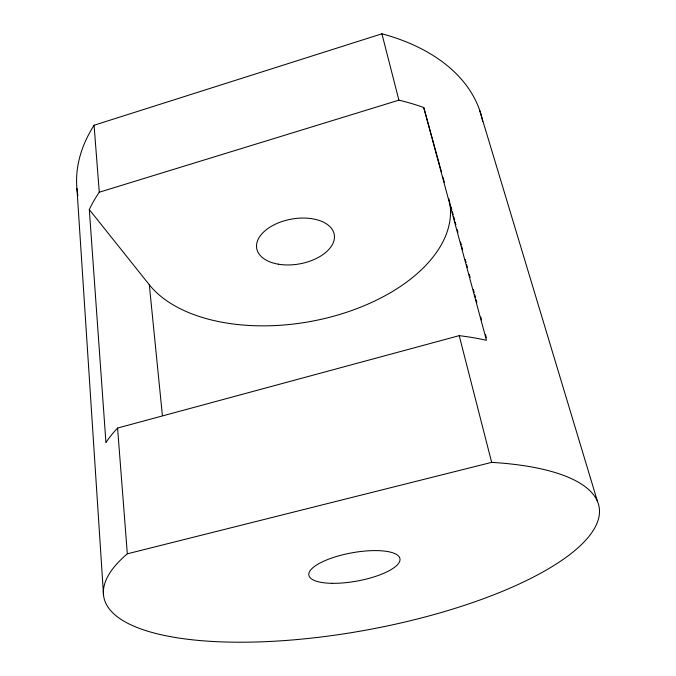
<?xml version="1.0" encoding="UTF-8"?>
<svg xmlns="http://www.w3.org/2000/svg" width="676" height="676" viewBox="0 0 676 676"><rect width="100%" height="100%" fill="white"/><g stroke="black" fill="none" stroke-linecap="round" stroke-linejoin="round"><path stroke-width="1.01" d="M77.926 195.77A205.774 131.102 -10.2 0 1 94.074 125.246L381.906 33.8A205.774 131.102 -10.2 0 1 482.715 121.528M423.759 107.552L486.458 340.265A238.383 97.521 -10.3 0 0 459.215 335.651L117.573 428.06A238.383 97.521 -10.3 0 0 105.938 442.543L89.308 209.577A213.05 124.874 -10.2 0 1 99.271 192.221L398.908 100.166A213.05 124.874 -10.2 0 1 423.759 107.552L432.175 138.115M127.325 553.813L491.663 462.367A251.725 79.591 -10.3 0 1 563.142 559.424A251.725 79.591 -10.3 0 1 233.431 642.175A251.725 79.591 -10.3 0 1 127.325 553.813L117.573 428.06M89.308 209.577L149.311 284.773L162.409 415.664M479.419 109.537L597.559 501.634M432.437 139.087L436.916 155.345M437.178 156.274L439.713 165.493M439.966 166.406L441.453 171.822M442.924 177.146L444.369 182.402M451.019 206.746L451.83 209.754M452.379 211.791L453.207 214.841M453.757 216.869L454.576 219.92M455.125 221.956L455.894 224.804M457.179 229.561L457.948 232.417M460.533 242.025L461.319 244.915M461.835 246.841L462.629 249.774M465.265 259.542L466.06 262.516M466.601 264.493L467.395 267.468M469.279 274.422L470.09 277.439M473.352 289.539L474.172 292.598M474.721 294.635L475.549 297.685M476.081 299.662L476.859 302.535M480.754 316.985L481.54 319.9M485.503 334.603L486.306 337.561M381.906 33.8L398.908 100.166M459.215 335.651L491.663 462.367M94.074 125.246L99.271 192.221M76.946 188.562L103.546 595.446M448.856 198.736A158.75 92.451 -10.2 0 1 336.479 315.405A158.75 92.451 -10.2 0 1 149.311 284.773M332.22 583.312A46.281 14.348 -10.3 0 0 400.015 559.255A46.281 14.348 -10.3 0 0 331.012 558.292A46.281 14.348 -10.3 0 0 332.22 583.312M278.385 264.198A39.385 22.756 -10.2 0 0 334.375 235.299A39.385 22.756 -10.2 0 0 273.729 225.007A39.385 22.756 -10.2 0 0 278.385 264.198"/></g></svg>
